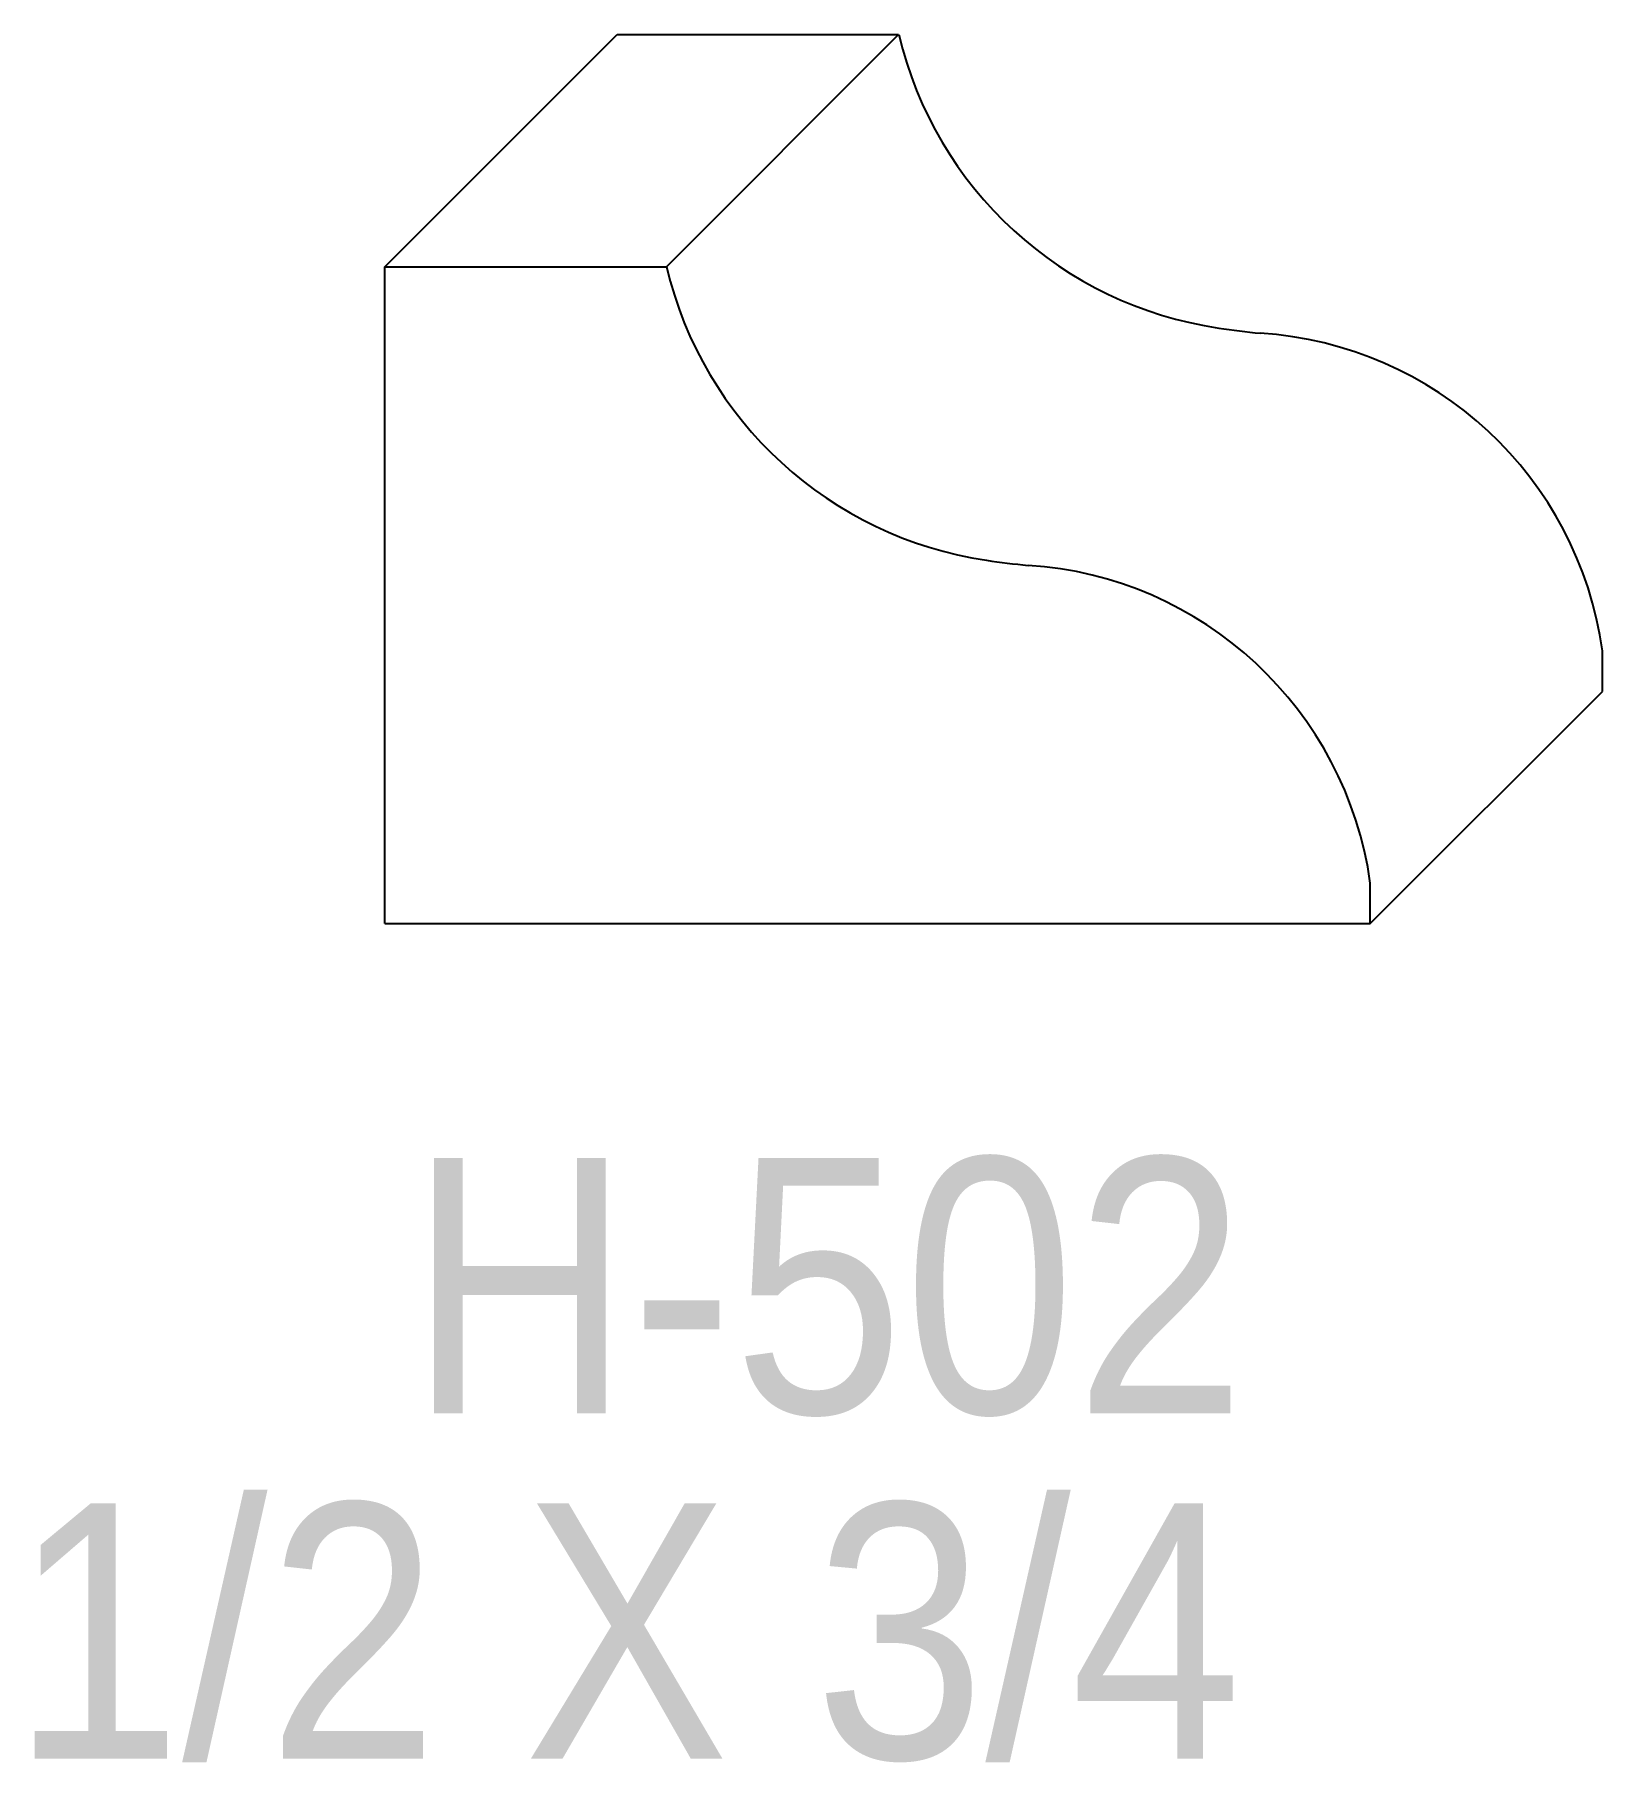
# Model space of a CAD drawing. Extents: x 100.54 to 101.74, y 144.08 to 145.4.
import ezdxf

# ---------------------------------------------------------------- set-up
doc = ezdxf.new("R2010")
doc.units = 0
doc.header["$LTSCALE"] = 5
doc.layers.add('PROFILE', color=7, linetype='CONTINUOUS')
doc.styles.add('TXT', font='TXT', dxfattribs={"height": 3.5})

msp = doc.modelspace()

# ---------------------------------------------------------------- linework, layer by layer
at = {"layer": 'PROFILE', "color": 1, "linetype": 'CONTINUOUS'}
for p, q in [((100.809, 145.2192), (100.9857, 145.3959)), ((100.9857, 145.3959), (101.1999, 145.3959)), ((101.0232, 145.2192), (101.1999, 145.3959)), ((100.809, 145.2192), (101.0232, 145.2192)), ((100.809, 144.7193), (100.809, 145.2192)), ((101.7355, 144.896), (101.7355, 144.9267)), ((101.5588, 144.7193), (101.7355, 144.896)), ((101.5588, 144.7193), (101.5588, 144.75)), ((100.809, 144.7193), (101.5588, 144.7193))]:
    msp.add_line(p, q, dxfattribs=at)
for centre, major_axis, start_param, end_param in [((101.4864, 145.4637), (0, 0.2943), -4.479907, -3.287456), ((101.3096, 145.287), (0.2943, 0), -2.909111, -1.71666), ((101.5447, 145.8609), (0, 0.6958), -3.287456, -3.24178), ((101.4572, 144.8882), (0.281, 0), 0.137564, 1.506955), ((101.368, 145.6842), (0, 0.6958), -3.287456, -3.24178), ((101.2805, 144.7115), (0, 0.281), -1.433232, -0.063841)]:
    msp.add_ellipse(centre, major_axis=major_axis, ratio=1, start_param=start_param, end_param=end_param, dxfattribs=at)

# ---------------------------------------------------------------- texts
at = {"layer": 'PROFILE', "color": 1, "linetype": 'CONTINUOUS', "style": 'TXT', "width": 0.9}
for s, p in [('H-502', (100.827, 144.3465)), ('1/2 X 3/4', (100.5245, 144.0836))]:
    msp.add_text(s, height=0.19439, dxfattribs=at).set_placement(p)

doc.saveas('drawing.dxf')
